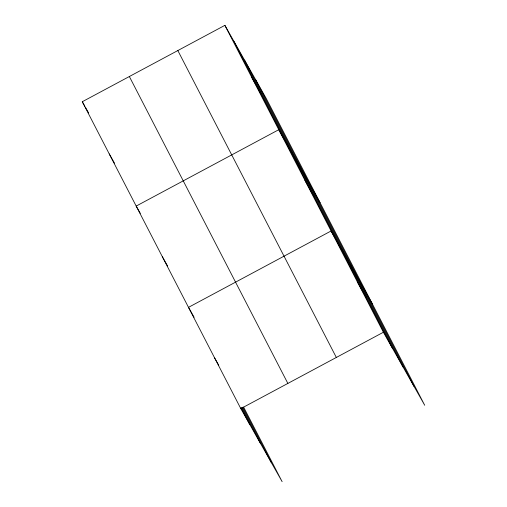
<?xml version="1.0" encoding="UTF-8"?>
<svg xmlns="http://www.w3.org/2000/svg" width="507" height="507" viewBox="0 0 507 507"><rect width="100%" height="100%" fill="white"/><g stroke="black" fill="none" stroke-linecap="round" stroke-linejoin="round"><path stroke-width="0.76" d="M243.613 407.096L282.12 481.65L240.806 408.629L82.292 101.73L224.88 25.35L266.194 98.371L424.708 405.27L383.393 332.25L224.88 25.35M240.806 408.629L383.393 332.25M251.827 77.52L260.801 93.383M320.088 202.718L278.774 129.697L136.187 206.076L140.3 213.346M304.929 180.334L313.903 196.196M372.398 303.991L331.084 230.977L188.496 307.356L194.105 317.268M357.239 281.613L366.212 297.476M82.292 101.73L84.91 106.356M85.658 107.68L88.649 112.966M109.239 153.906L114.474 163.159M162.341 256.713L167.576 265.966M214.651 357.993L218.764 365.262M255.522 79.504L414.035 386.41M244.526 60.073L403.04 366.973M233.854 41.213L392.367 348.113M177.83 50.554L336.337 357.454M129.348 76.525L287.862 383.425M242.752 407.229L271.448 462.79M241.928 407.489L260.452 443.352M241.059 407.615L249.78 424.492"/></g></svg>
